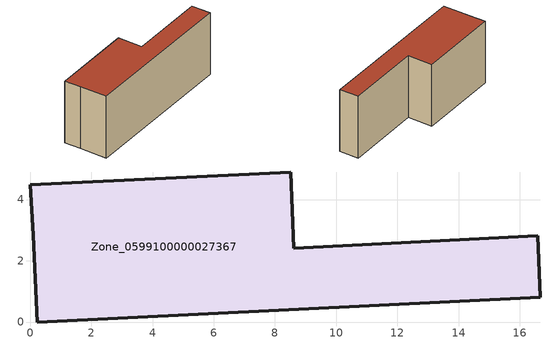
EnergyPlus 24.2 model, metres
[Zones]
Zone_0599100000027367
 floor ground (C_G): 0.24,0 0.11,2.83 0,4.48 8.51,4.9 8.62,2.41 16.58,2.82 16.67,0.81 z0
 wall outside (C_F): 0.11,2.83 0.24,0 16.67,0.81 16.58,2.82 8.62,2.41 8.51,4.9 0,4.48 0.11,2.83 z0:6.54
 roof outside (C_R): 8.62,2.41 8.51,4.9 0,4.48 0.11,2.83 0.24,0 16.67,0.81 16.58,2.82 z6.54
[BUILDING]
Pand.0599100000027367: North Axis=0; Terrain=City; Loads Convergence Tolerance Value=0.04; Temperature Convergence Tolerance Value=0.4; Solar Distribution=FullExterior; Maximum Number of Warmup Days=25; Minimum Number of Warmup Days=1
[Site:Location]
Rotterdam.The.Hague.AP_ZH_NLD Design_Conditions: Latitude=51.96; Longitude=4.45; Time Zone=1; Elevation=-4.5
[SITE:GROUNDTEMPERATURE:BUILDINGSURFACE]
18, 18, 18, 18, 18, 18, 18, 18, 18, 18, 18, 18
[MATERIAL] Thermal Absorptance=0.9; Solar Absorptance=0.7; Visible Absorptance=0.7
Name | Roughness | Thickness | Conductivity | Density | Specific Heat
G.TC.1946 | MediumSmooth | 0.15 | 1 | 540 | 1210
F.TC.1946 | Rough | 0.3 | 0.857143 | 1920 | 840
R.TC.1946 | MediumRough | 0.2 | 0.909091 | 1500 | 1000
[CONSTRUCTION]
C_G: G.TC.1946
C_F: F.TC.1946
C_R: R.TC.1946
[ZONE]
Zone_0599100000027367: Type=1; Multiplier=1; Ceiling Height=Autocalculate; Volume=Autocalculate; Floor Area=autocalculate; Part of Total Floor Area=Yes
[ZONEINFILTRATION:DESIGNFLOWRATE]
Infil_Zone_0599100000027367: Zone or ZoneList or Space or SpaceList=Zone_0599100000027367; Schedule=AlwaysOn; Design Flow Rate Calculation Method=Flow/Area; Flow Rate per Floor Area=0.003; Constant Term Coefficient=1; Temperature Term Coefficient=0; Velocity Term Coefficient=0; Velocity Squared Term Coefficient=0
[HVACTEMPLATE:ZONE:IDEALLOADSAIRSYSTEM]
Zone_0599100000027367: Maximum Heating Supply Air Temperature=50; Minimum Cooling Supply Air Temperature=13; Maximum Heating Supply Air Humidity Ratio=0.0156; Minimum Cooling Supply Air Humidity Ratio=0.0077; Heating Limit=NoLimit; Cooling Limit=NoLimit; Dehumidification Control Type=ConstantSensibleHeatRatio; Cooling Sensible Heat Ratio=0.7; Dehumidification Setpoint=60; Humidification Control Type=None; Humidification Setpoint=30; Outdoor Air Method=None; Outdoor Air Flow Rate per Person=0.00944; Outdoor Air Flow Rate per Zone Floor Area=0; Outdoor Air Flow Rate per Zone=0; Demand Controlled Ventilation Type=None; Outdoor Air Economizer Type=NoEconomizer; Heat Recovery Type=None; Sensible Heat Recovery Effectiveness=0.7; Latent Heat Recovery Effectiveness=0.65
[ZONECONTROL:THERMOSTAT]
ThermostatControl_Zone_0599100000027367: Zone or ZoneList=Zone_0599100000027367; Control Type Schedule=DualSetpointControlType; Control 1=Thermostat_Zone_0599100000027367; Temperature Difference Between Cutout And Setpoint=0
[THERMOSTATSETPOINT:DUALSETPOINT]
Thermostat_Zone_0599100000027367: Heating Setpoint Temperature Schedule=HeatingSetpoint_Zone_0599100000027367; Cooling Setpoint Temperature Schedule=CoolingSetpoint_Zone_0599100000027367
[SCHEDULE:COMPACT]
HeatingSetpoint_Zone_0599100000027367: Through: 12/31, For: AllDays, Until: 24:00, 21
CoolingSetpoint_Zone_0599100000027367: Through: 12/31, For: AllDays, Until: 24:00, 24
DualSetpointControlType: Through: 12/31, For: AllDays, Until: 24:00, 4
AlwaysOn: Through: 12/31, For: AllDays, Until: 24:00, 1
